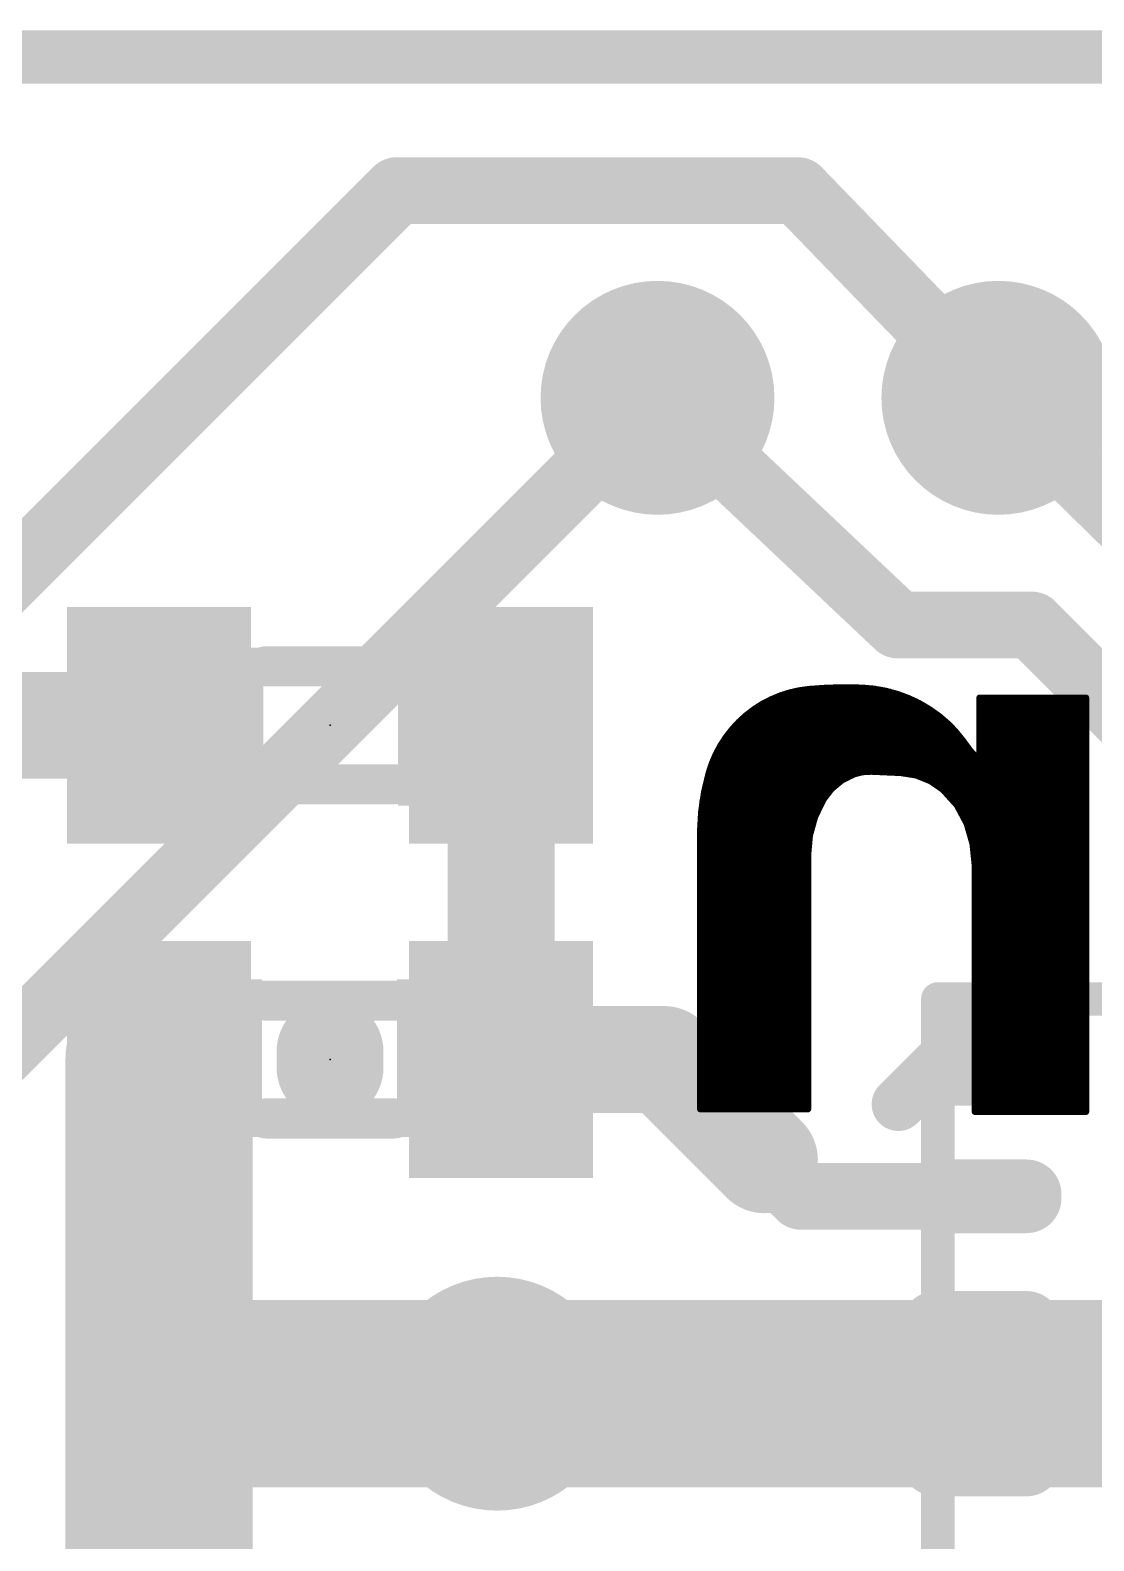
# Model space of a CAD drawing. Extents: x -0.1 to 25.5, y -0.1 to 14.1.
# Drawn here: x 3.94 to 7.98, y 8.33 to 14.07 of the extents above; entities that cross this region are included whole.
import ezdxf

# ---------------------------------------------------------------- set-up
doc = ezdxf.new("R2010")
doc.units = 0
for name, color, linetype in [('1', 12, 'CONTINUOUS'), ('16', 132, 'CONTINUOUS'), ('18', 110, 'CONTINUOUS'), ('20', 53, 'CONTINUOUS'), ('21', 41, 'CONTINUOUS'), ('22', 40, 'CONTINUOUS'), ('23', 53, 'CONTINUOUS'), ('51', 53, 'CONTINUOUS')]:
    doc.layers.add(name, color=color, linetype=linetype)

# ---------------------------------------------------------------- blocks, each defined once
blk = doc.blocks.new('RECT')
blk.add_solid([(-0.5, -0.5), (0.5, -0.5), (-0.5, 0.5), (0.5, 0.5)])
blk = doc.blocks.new('RECT44800X97600R95')
at = {"const_width": 0.133}
blk.add_lwpolyline([(0.0735, -0.172), (0.0735, 0.172, 0.4142), (0.007, 0.2385), (-0.007, 0.2385, 0.4142), (-0.0735, 0.172), (-0.0735, -0.172, 0.4142), (-0.007, -0.2385), (0.007, -0.2385, 0.4142)], format="xyb", close=True, dxfattribs=at)
blk.add_solid([(-0.0324, -0.1974), (0.0324, -0.1974), (-0.0324, 0.1974), (0.0324, 0.1974)])
blk = doc.blocks.new('ROUNDV')
at = {"const_width": 0.5}
blk.add_lwpolyline([(0, -0.25, 1), (0, 0.25, 1), (0, -0.25)], format="xyb", dxfattribs=at)

msp = doc.modelspace()

# ---------------------------------------------------------------- linework, layer by layer
at = {"layer": '1'}
for points, const_width in [([(7.239, 11.811), (6.3246, 12.6746)], 0.254), ([(9.14, 11.18), (7.62, 12.6746)], 0.254), ([(7.747, 11.811), (7.239, 11.811)], 0.254), ([(8.64, 10.918), (7.747, 11.811)], 0.254), ([(4.43, 11.43), (2.54, 11.43)], 0.4064), ([(5.73, 11.43), (5.73, 10.16)], 0.4064), ([(4.43, 10.16), (4.43, 8.89)], 0.7112), ([(6.35, 10.16), (5.73, 10.16)], 0.4064), ([(6.35, 10.16), (6.731, 9.779)], 0.4064), ([(6.87, 9.64), (6.731, 9.779)], 0.254), ([(7.555, 9.64), (6.87, 9.64)], 0.254), ([(4.43, 8.89), (4.43, 7.635)], 0.7112), ([(5.715, 8.89), (4.43, 8.89)], 0.7112), ([(5.715, 8.89), (7.305, 8.89)], 0.7112), ([(7.5692, 8.89), (8.89, 8.89)], 0.7112), ([(7.555, 9.14), (7.555, 8.64)], 0.254), ([(7.555, 8.8758), (7.5692, 8.89)], 0.2032), ([(7.555, 8.64), (7.555, 8.8758)], 0.2032)]:
    msp.add_lwpolyline(points, dxfattribs=dict(at, const_width=const_width))
for points, const_width in [([(6.3682, 12.7208, 1), (6.281, 12.6284)], 0.127), ([(7.6645, 12.7199, 1), (7.5755, 12.6293)], 0.127), ([(7.239, 11.8745, 1), (7.239, 11.7475)], 0.127), ([(7.1954, 11.7648, 1), (7.2826, 11.8572)], 0.127), ([(7.7919, 11.8559, 1), (7.7021, 11.7661)], 0.127), ([(7.747, 11.7475, 1), (7.747, 11.8745)], 0.127), ([(4.43, 11.3284, 1), (4.43, 11.5316)], 0.2032), ([(5.8316, 11.43, 1), (5.6284, 11.43)], 0.2032), ([(4.6078, 10.16, 1), (4.2522, 10.16)], 0.3556), ([(5.73, 10.2616, 1), (5.73, 10.0584)], 0.2032), ([(6.4218, 10.2318, 1), (6.2782, 10.0882)], 0.2032), ([(6.35, 10.0584, 1), (6.35, 10.2616)], 0.2032), ([(5.6284, 10.16, 1), (5.8316, 10.16)], 0.2032), ([(6.6592, 9.7072, 1), (6.8028, 9.8508)], 0.2032), ([(6.7759, 9.8239, 1), (6.6861, 9.7341)], 0.127), ([(6.87, 9.7035, 1), (6.87, 9.5765)], 0.127), ([(7.555, 9.5765, 1), (7.555, 9.7035)], 0.127), ([(6.8251, 9.5951, 1), (6.9149, 9.6849)], 0.127), ([(4.6078, 8.89, 1), (4.2522, 8.89)], 0.3556), ([(4.43, 9.0678, 1), (4.43, 8.7122)], 0.3556), ([(5.715, 9.0678, 1), (5.715, 8.7122)], 0.3556), ([(5.715, 8.7122, 1), (5.715, 9.0678)], 0.3556), ([(7.305, 8.7122, 1), (7.305, 9.0678)], 0.3556), ([(7.305, 8.89, 0.4142), (7.555, 9.14)], 0.254), ([(7.5692, 9.0678, 1), (7.5692, 8.7122)], 0.3556), ([(7.6185, 9.14, 1), (7.4915, 9.14)], 0.127), ([(7.6185, 9.14, 1), (7.4915, 9.14)], 0.127), ([(4.2522, 8.89, 1), (4.6078, 8.89)], 0.3556), ([(7.305, 8.9535, 1), (7.305, 8.8265)], 0.127), ([(7.6058, 8.8758, 1), (7.5042, 8.8758)], 0.1016), ([(7.5191, 8.9117, 1), (7.5909, 8.8399)], 0.1016), ([(7.6051, 8.8541, 1), (7.5333, 8.9259)], 0.1016), ([(7.4915, 8.64, 1), (7.6185, 8.64)], 0.127), ([(7.5042, 8.64, 1), (7.6058, 8.64)], 0.1016)]:
    msp.add_lwpolyline(points, format="xyb", dxfattribs=dict(at, const_width=const_width))
at = {"layer": '16'}
for points, const_width in [([(0, 13.97), (25.4, 13.97)], 0.2032), ([(1.27, 9.398), (5.334, 13.462)], 0.254), ([(5.334, 13.462), (5.3848, 13.462)], 0.254), ([(5.3848, 13.462), (6.8072, 13.462)], 0.254), ([(6.8072, 13.462), (6.858, 13.462)], 0.254), ([(6.858, 13.462), (7.62, 12.6746)], 0.254), ([(2.159, 8.509), (6.3246, 12.6746)], 0.254), ([(6.3246, 12.6746), (6.35, 12.7)], 0.254), ([(6.3246, 12.6746), (6.35, 12.7)], 0.254)]:
    msp.add_lwpolyline(points, dxfattribs=dict(at, const_width=const_width))
at = {"layer": '16', "const_width": 0.127}
for points in [[(5.334, 13.5255, 1), (5.334, 13.3985)], [(5.3789, 13.4171, 1), (5.2891, 13.5069)], [(5.3848, 13.5255, 1), (5.3848, 13.3985)], [(5.3848, 13.3985, 1), (5.3848, 13.5255)], [(6.8072, 13.5255, 1), (6.8072, 13.3985)], [(6.9036, 13.5062, 1), (6.8124, 13.4178)], [(6.8072, 13.3985, 1), (6.8072, 13.5255)], [(6.858, 13.3985, 1), (6.858, 13.5255)], [(6.3695, 12.6297, 1), (6.2797, 12.7195)], [(6.3949, 12.6551, 1), (6.3051, 12.7449)], [(6.3949, 12.6551, 1), (6.3051, 12.7449)], [(6.2797, 12.7195, 1), (6.3695, 12.6297)], [(6.2797, 12.7195, 1), (6.3695, 12.6297)], [(7.5744, 12.6304, 1), (7.6656, 12.7188)]]:
    msp.add_lwpolyline(points, format="xyb", dxfattribs=at)
at = {"layer": '20', "const_width": 0.2032}
msp.add_lwpolyline([(25.4, 13.97), (0, 13.97)], dxfattribs=at)
at = {"layer": '21'}
for points, const_width in [([(7.79, 10.54), (7.24, 9.99)], 0.2032), ([(5.08, 10.1295), (5.08, 10.1905)], 0.4064)]:
    msp.add_lwpolyline(points, dxfattribs=dict(at, const_width=const_width))
for points, const_width in [([(7.8259, 10.5041, 1), (7.7541, 10.5759)], 0.1016), ([(5.1816, 10.1905, 1), (4.9784, 10.1905)], 0.2032), ([(4.9784, 10.1295, 1), (5.1816, 10.1295)], 0.2032), ([(7.2041, 10.0259, 1), (7.2759, 9.9541)], 0.1016)]:
    msp.add_lwpolyline(points, format="xyb", dxfattribs=dict(at, const_width=const_width))
at = {"layer": '22'}
for points, const_width in [([(6.9012, 11.5672, 0.1741), (6.6345, 11.4427)], 0.0254), ([(6.7712, 11.538, 1), (6.7712, 11.5253)], 0.0127), ([(6.8022, 11.5529, 1), (6.8048, 11.5405)], 0.0127), ([(6.8062, 11.5409, 1), (6.8008, 11.5524)], 0.0127), ([(6.8526, 11.5633, 1), (6.8526, 11.5507)], 0.0127), ([(7.1018, 11.5722, 0.0335), (6.9012, 11.5672)], 0.0254), ([(6.901, 11.5735, 1), (6.9014, 11.5609)], 0.0127), ([(6.9006, 11.5735, 1), (6.9018, 11.5609)], 0.0127), ([(6.9025, 11.561, 1), (6.8999, 11.5734)], 0.0127), ([(6.9018, 11.5609, 1), (6.9006, 11.5735)], 0.0127), ([(7.1027, 11.5785, 1), (7.1009, 11.5659)], 0.0127), ([(7.3965, 11.463, 0.1577), (7.1018, 11.5722)], 0.0254), ([(7.1021, 11.5785, 1), (7.1015, 11.5659)], 0.0127), ([(7.1015, 11.5659, 1), (7.1021, 11.5785)], 0.0127), ([(7.102, 11.5659, 1), (7.1016, 11.5785)], 0.0127), ([(7.2092, 11.5627, 1), (7.2048, 11.5508)], 0.0127), ([(7.205, 11.5507, 1), (7.205, 11.5633)], 0.0127), ([(7.206, 11.5504, 1), (7.2079, 11.563)], 0.0127), ([(7.2747, 11.5253, 1), (7.2747, 11.538)], 0.0127), ([(7.5553, 11.5341, 1), (7.5426, 11.5341)], 0.0127), ([(7.5553, 11.5341, 1), (7.5426, 11.5341)], 0.0127), ([(7.5489, 11.5404, 1), (7.5489, 11.5278)], 0.0127), ([(7.5489, 11.5404, 1), (7.5489, 11.5278)], 0.0127), ([(7.5489, 11.538, 1), (7.5489, 11.5253)], 0.0127), ([(7.9591, 11.5341, 1), (7.9463, 11.5341)], 0.0127), ([(7.9591, 11.5341, 1), (7.9463, 11.5341)], 0.0127), ([(7.9527, 11.5278, 1), (7.9527, 11.5404)], 0.0127), ([(7.9527, 11.5278, 1), (7.9527, 11.5404)], 0.0127), ([(7.9527, 11.5253, 1), (7.9527, 11.538)], 0.0127), ([(6.6829, 11.4871, 1), (6.6829, 11.4745)], 0.0127), ([(6.7103, 11.5102, 1), (6.7157, 11.4987)], 0.0127), ([(6.7169, 11.4994, 1), (6.7091, 11.5094)], 0.0127), ([(6.7168, 11.5125, 1), (6.7168, 11.4999)], 0.0127), ([(7.31, 11.5251, 1), (7.3032, 11.5144)], 0.0127), ([(7.3044, 11.5138, 1), (7.3088, 11.5257)], 0.0127), ([(7.3281, 11.4999, 1), (7.3281, 11.5125)], 0.0127), ([(7.3683, 11.4745, 1), (7.3683, 11.4871)], 0.0127), ([(7.5489, 11.5125, 1), (7.5489, 11.4999)], 0.0127), ([(7.5489, 11.4871, 1), (7.5489, 11.4745)], 0.0127), ([(7.9527, 11.4999, 1), (7.9527, 11.5125)], 0.0127), ([(7.9527, 11.4745, 1), (7.9527, 11.4871)], 0.0127), ([(6.6345, 11.4427, 0.1281), (6.5202, 11.2497)], 0.0254), ([(6.6237, 11.4363, 1), (6.6237, 11.4237)], 0.0127), ([(6.6306, 11.4477, 1), (6.6384, 11.4377)], 0.0127), ([(6.63, 11.4472, 1), (6.639, 11.4382)], 0.0127), ([(6.6393, 11.4386, 1), (6.6297, 11.4468)], 0.0127), ([(6.639, 11.4382, 1), (6.63, 11.4472)], 0.0127), ([(6.6506, 11.4618, 1), (6.6506, 11.4491)], 0.0127), ([(7.4008, 11.4677, 1), (7.3922, 11.4583)], 0.0127), ([(7.4828, 11.3741, 0.0664), (7.3965, 11.463)], 0.0254), ([(7.4004, 11.468, 1), (7.3926, 11.458)], 0.0127), ([(7.3926, 11.458, 1), (7.4004, 11.468)], 0.0127), ([(7.3931, 11.4576, 1), (7.3999, 11.4684)], 0.0127), ([(7.4049, 11.4491, 1), (7.4049, 11.4618)], 0.0127), ([(7.4331, 11.4237, 1), (7.4331, 11.4363)], 0.0127), ([(7.4474, 11.4255, 1), (7.4378, 11.4173)], 0.0127), ([(7.4383, 11.4167, 1), (7.4469, 11.4261)], 0.0127), ([(7.5489, 11.4618, 1), (7.5489, 11.4491)], 0.0127), ([(7.5489, 11.4363, 1), (7.5489, 11.4237)], 0.0127), ([(7.9527, 11.4491, 1), (7.9527, 11.4618)], 0.0127), ([(7.9527, 11.4237, 1), (7.9527, 11.4363)], 0.0127), ([(6.567, 11.3601, 1), (6.567, 11.3475)], 0.0127), ([(6.5821, 11.3856, 1), (6.5821, 11.3729)], 0.0127), ([(6.5808, 11.3893, 1), (6.5904, 11.3811)], 0.0127), ([(6.5911, 11.3819, 1), (6.5801, 11.3884)], 0.0127), ([(6.6021, 11.4109, 1), (6.6021, 11.3983)], 0.0127), ([(7.4569, 11.3983, 1), (7.4569, 11.4109)], 0.0127), ([(7.4879, 11.3779, 1), (7.4777, 11.3703)], 0.0127), ([(7.5108, 11.336, 0.0022), (7.4828, 11.3741)], 0.0254), ([(7.4879, 11.3779, 1), (7.4777, 11.3703)], 0.0127), ([(7.4777, 11.3703, 1), (7.4879, 11.3779)], 0.0127), ([(7.478, 11.37, 1), (7.4876, 11.3782)], 0.0127), ([(7.4785, 11.3729, 1), (7.4785, 11.3856)], 0.0127), ([(7.4977, 11.3475, 1), (7.4977, 11.3601)], 0.0127), ([(7.5489, 11.4109, 1), (7.5489, 11.3983)], 0.0127), ([(7.5489, 11.3856, 1), (7.5489, 11.3729)], 0.0127), ([(7.5489, 11.3601, 1), (7.5489, 11.3475)], 0.0127), ([(7.9527, 11.3983, 1), (7.9527, 11.4109)], 0.0127), ([(7.9527, 11.3729, 1), (7.9527, 11.3856)], 0.0127), ([(7.9527, 11.3475, 1), (7.9527, 11.3601)], 0.0127), ([(6.5406, 11.3094, 1), (6.5406, 11.2967)], 0.0127), ([(6.5417, 11.3235, 1), (6.5526, 11.317)], 0.0127), ([(6.5531, 11.318, 1), (6.5412, 11.3225)], 0.0127), ([(6.552, 11.3347, 1), (6.552, 11.3221)], 0.0127), ([(7.5157, 11.3401, 1), (7.5059, 11.3319)], 0.0127), ([(7.5108, 11.336, 0.0333), (7.5235, 11.3208)], 0.0254), ([(7.5159, 11.3397, 1), (7.5057, 11.3323)], 0.0127), ([(7.5057, 11.3322, 1), (7.5159, 11.3398)], 0.0127), ([(7.5057, 11.3323, 1), (7.5159, 11.3397)], 0.0127), ([(7.5171, 11.3221, 1), (7.5171, 11.3347)], 0.0127), ([(7.5271, 11.326, 1), (7.5199, 11.3156)], 0.0127), ([(7.5235, 11.3208, 0.205), (7.5413, 11.3132)], 0.0254), ([(7.5281, 11.3252, 1), (7.5189, 11.3164)], 0.0127), ([(7.5186, 11.3167, 1), (7.5284, 11.3249)], 0.0127), ([(7.5189, 11.3164, 1), (7.5281, 11.3252)], 0.0127), ([(7.5329, 11.3214, 1), (7.5304, 11.309)], 0.0127), ([(7.528, 11.31, 1), (7.5352, 11.3204)], 0.0127), ([(7.5413, 11.3195, 1), (7.5413, 11.3069)], 0.0127), ([(7.5413, 11.3195, 1), (7.5413, 11.3069)], 0.0127), ([(7.54, 11.307, 1), (7.5426, 11.3194)], 0.0127), ([(7.5413, 11.3069, 1), (7.5413, 11.3195)], 0.0127), ([(7.5489, 11.3347, 1), (7.5489, 11.3221)], 0.0127), ([(7.5426, 11.3132, 1), (7.5553, 11.3132)], 0.0127), ([(7.5426, 11.3132, 1), (7.5553, 11.3132)], 0.0127), ([(7.5489, 11.3069, 1), (7.5489, 11.3195)], 0.0127), ([(7.5489, 11.3069, 1), (7.5489, 11.3195)], 0.0127), ([(7.9527, 11.3221, 1), (7.9527, 11.3347)], 0.0127), ([(7.9527, 11.2967, 1), (7.9527, 11.3094)], 0.0127), ([(6.5202, 11.2497, 0.0668), (6.4872, 11.0261)], 0.0254), ([(6.5143, 11.252, 1), (6.5261, 11.2474)], 0.0127), ([(6.5141, 11.2515, 1), (6.5263, 11.2479)], 0.0127), ([(6.5264, 11.2484, 1), (6.514, 11.251)], 0.0127), ([(6.5263, 11.2479, 1), (6.5141, 11.2515)], 0.0127), ([(6.5212, 11.2585, 1), (6.5212, 11.2459)], 0.0127), ([(6.5309, 11.284, 1), (6.5309, 11.2713)], 0.0127), ([(7.0714, 11.2446, 0.1719), (6.9545, 11.1481)], 0.0254), ([(7.0698, 11.2508, 1), (7.073, 11.2384)], 0.0127), ([(7.1374, 11.2547, 0.0992), (7.0714, 11.2446)], 0.0254), ([(7.0692, 11.2506, 1), (7.0736, 11.2386)], 0.0127), ([(7.0742, 11.2389, 1), (7.0686, 11.2503)], 0.0127), ([(7.0736, 11.2386, 1), (7.0692, 11.2506)], 0.0127), ([(7.1036, 11.2593, 1), (7.1042, 11.2466)], 0.0127), ([(7.1011, 11.2459, 1), (7.1011, 11.2585)], 0.0127), ([(7.1055, 11.2468, 1), (7.1023, 11.2591)], 0.0127), ([(7.1377, 11.261, 1), (7.1371, 11.2484)], 0.0127), ([(7.1374, 11.2547, 0.0006), (7.2492, 11.2497)], 0.0254), ([(7.1377, 11.261, 1), (7.1371, 11.2484)], 0.0127), ([(7.1377, 11.2484, 1), (7.1371, 11.261)], 0.0127), ([(7.1371, 11.2484, 1), (7.1377, 11.261)], 0.0127), ([(7.1933, 11.2585, 1), (7.1933, 11.2459)], 0.0127), ([(7.2502, 11.256, 1), (7.2482, 11.2434)], 0.0127), ([(7.4092, 11.1862, 0.1688), (7.2492, 11.2497)], 0.0254), ([(7.2495, 11.256, 1), (7.2489, 11.2434)], 0.0127), ([(7.2489, 11.2434, 1), (7.2495, 11.256)], 0.0127), ([(7.2489, 11.2434, 1), (7.2495, 11.256)], 0.0127), ([(7.3092, 11.2466, 1), (7.3045, 11.2348)], 0.0127), ([(7.3059, 11.2344, 1), (7.3078, 11.247)], 0.0127), ([(7.9527, 11.2713, 1), (7.9527, 11.284)], 0.0127), ([(7.9527, 11.2459, 1), (7.9527, 11.2585)], 0.0127), ([(6.5097, 11.2078, 1), (6.5097, 11.1951)], 0.0127), ([(6.5152, 11.2332, 1), (6.5152, 11.2205)], 0.0127), ([(6.9817, 11.1938, 1), (6.9898, 11.184)], 0.0127), ([(6.9908, 11.185, 1), (6.9807, 11.1928)], 0.0127), ([(7.0009, 11.1951, 1), (7.0009, 11.2078)], 0.0127), ([(7.0226, 11.2273, 1), (7.0282, 11.216)], 0.0127), ([(7.0294, 11.2167, 1), (7.0214, 11.2265)], 0.0127), ([(7.0357, 11.2205, 1), (7.0357, 11.2332)], 0.0127), ([(7.3419, 11.2332, 1), (7.3419, 11.2205)], 0.0127), ([(7.3647, 11.2244, 1), (7.3575, 11.2139)], 0.0127), ([(7.3587, 11.2133, 1), (7.3634, 11.2251)], 0.0127), ([(7.387, 11.2078, 1), (7.387, 11.1951)], 0.0127), ([(7.4139, 11.1905, 1), (7.4045, 11.1819)], 0.0127), ([(7.5006, 11.0566, 0.1229), (7.4092, 11.1862)], 0.0254), ([(7.4133, 11.191, 1), (7.4051, 11.1814)], 0.0127), ([(7.4051, 11.1814, 1), (7.4133, 11.191)], 0.0127), ([(7.4056, 11.181, 1), (7.4128, 11.1914)], 0.0127), ([(7.9527, 11.2205, 1), (7.9527, 11.2332)], 0.0127), ([(7.9527, 11.1951, 1), (7.9527, 11.2078)], 0.0127), ([(6.4951, 11.1316, 1), (6.4951, 11.1189)], 0.0127), ([(6.5026, 11.1385, 1), (6.4899, 11.1395)], 0.0127), ([(6.49, 11.1403, 1), (6.5024, 11.1377)], 0.0127), ([(6.4987, 11.157, 1), (6.4987, 11.1443)], 0.0127), ([(6.5042, 11.1823, 1), (6.5042, 11.1697)], 0.0127), ([(6.9545, 11.1481, 0.136), (6.8961, 10.9372)], 0.0254), ([(6.9434, 11.1189, 1), (6.9434, 11.1316)], 0.0127), ([(6.9495, 11.152, 1), (6.9595, 11.1442)], 0.0127), ([(6.9491, 11.1514, 1), (6.9599, 11.1448)], 0.0127), ([(6.9602, 11.1453, 1), (6.9488, 11.1509)], 0.0127), ([(6.9599, 11.1448, 1), (6.9491, 11.1514)], 0.0127), ([(6.9564, 11.1443, 1), (6.9564, 11.157)], 0.0127), ([(6.9759, 11.1697, 1), (6.9759, 11.1823)], 0.0127), ([(7.4184, 11.1823, 1), (7.4184, 11.1697)], 0.0127), ([(7.4415, 11.157, 1), (7.4415, 11.1443)], 0.0127), ([(7.4685, 11.13, 1), (7.4573, 11.124)], 0.0127), ([(7.4638, 11.1316, 1), (7.4638, 11.1189)], 0.0127), ([(7.4582, 11.1228, 1), (7.4676, 11.1313)], 0.0127), ([(7.9527, 11.1697, 1), (7.9527, 11.1823)], 0.0127), ([(7.9527, 11.1443, 1), (7.9527, 11.157)], 0.0127), ([(7.9527, 11.1189, 1), (7.9527, 11.1316)], 0.0127), ([(6.4911, 11.0808, 1), (6.4911, 11.0681)], 0.0127), ([(6.4931, 11.1061, 1), (6.4931, 11.0935)], 0.0127), ([(6.9167, 11.0845, 1), (6.9281, 11.0789)], 0.0127), ([(6.9285, 11.08, 1), (6.9163, 11.0834)], 0.0127), ([(6.9204, 11.0681, 1), (6.9204, 11.0808)], 0.0127), ([(6.9311, 11.0935, 1), (6.9311, 11.1061)], 0.0127), ([(7.4774, 11.1061, 1), (7.4774, 11.0935)], 0.0127), ([(7.4911, 11.0808, 1), (7.4911, 11.0681)], 0.0127), ([(7.9527, 11.0935, 1), (7.9527, 11.1061)], 0.0127), ([(7.9527, 11.0681, 1), (7.9527, 11.0808)], 0.0127), ([(6.4936, 11.0261, 1), (6.4809, 11.0261)], 0.0127), ([(6.4936, 11.0261, 1), (6.4809, 11.0261)], 0.0127), ([(6.4872, 11.0299, 1), (6.4872, 11.0173)], 0.0127), ([(6.4809, 11.0266, 1), (6.4935, 11.0256)], 0.0127), ([(6.4809, 11.0262, 1), (6.4935, 11.026)], 0.0127), ([(6.489, 11.0554, 1), (6.489, 11.0427)], 0.0127), ([(6.909, 11.0101, 1), (6.8964, 11.0112)], 0.0127), ([(6.9063, 11.0173, 1), (6.9063, 11.0299)], 0.0127), ([(6.9133, 11.0427, 1), (6.9133, 11.0554)], 0.0127), ([(7.5067, 11.0584, 1), (7.4945, 11.0548)], 0.0127), ([(7.5311, 10.8991, 0.0895), (7.5006, 11.0566)], 0.0254), ([(7.5065, 11.0589, 1), (7.4947, 11.0543)], 0.0127), ([(7.4947, 11.0543, 1), (7.5065, 11.0589)], 0.0127), ([(7.495, 11.0536, 1), (7.5062, 11.0596)], 0.0127), ([(7.5028, 11.0554, 1), (7.5028, 11.0427)], 0.0127), ([(7.5101, 11.0299, 1), (7.5101, 11.0173)], 0.0127), ([(7.9527, 11.0427, 1), (7.9527, 11.0554)], 0.0127), ([(7.9527, 11.0173, 1), (7.9527, 11.0299)], 0.0127), ([(6.4872, 11.0046, 1), (6.4872, 10.9919)], 0.0127), ([(6.4872, 10.9792, 1), (6.4872, 10.9665)], 0.0127), ([(6.8966, 11.0123, 1), (6.9088, 11.0089)], 0.0127), ([(6.8993, 10.9665, 1), (6.8993, 10.9792)], 0.0127), ([(6.9016, 10.9919, 1), (6.9016, 11.0046)], 0.0127), ([(7.5174, 11.0046, 1), (7.5174, 10.9919)], 0.0127), ([(7.5292, 10.9799, 1), (7.5166, 10.9786)], 0.0127), ([(7.5168, 10.9775, 1), (7.529, 10.981)], 0.0127), ([(7.5236, 10.9792, 1), (7.5236, 10.9665)], 0.0127), ([(7.9527, 10.9919, 1), (7.9527, 11.0046)], 0.0127), ([(7.9527, 10.9665, 1), (7.9527, 10.9792)], 0.0127), ([(6.4872, 10.9537, 1), (6.4872, 10.9411)], 0.0127), ([(6.4872, 10.9284, 1), (6.4872, 10.9157)], 0.0127), ([(6.4872, 10.903, 1), (6.4872, 10.8903)], 0.0127), ([(6.8898, 10.9378, 1), (6.9024, 10.9366)], 0.0127), ([(6.9025, 10.9372, 1), (6.8898, 10.9372)], 0.0127), ([(6.9025, 10.9372, 1), (6.8898, 10.9372)], 0.0127), ([(6.8898, 10.9372, 1), (6.9024, 10.9372)], 0.0127), ([(6.8961, 10.9157, 1), (6.8961, 10.9284)], 0.0127), ([(6.8961, 10.8903, 1), (6.8961, 10.903)], 0.0127), ([(6.897, 10.9411, 1), (6.897, 10.9537)], 0.0127), ([(7.5262, 10.9537, 1), (7.5262, 10.9411)], 0.0127), ([(7.5288, 10.9284, 1), (7.5288, 10.9157)], 0.0127), ([(7.5311, 10.8306, 0.0064), (7.5311, 10.8991)], 0.0254), ([(7.5374, 10.8992, 1), (7.5248, 10.899)], 0.0127), ([(7.5311, 10.903, 1), (7.5311, 10.8903)], 0.0127), ([(7.5375, 10.8991, 1), (7.5248, 10.8991)], 0.0127), ([(7.9527, 10.9411, 1), (7.9527, 10.9537)], 0.0127), ([(7.9527, 10.9157, 1), (7.9527, 10.9284)], 0.0127), ([(7.9527, 10.8903, 1), (7.9527, 10.903)], 0.0127), ([(6.4872, 10.8775, 1), (6.4872, 10.8649)], 0.0127), ([(6.4872, 10.8521, 1), (6.4872, 10.8395)], 0.0127), ([(6.8961, 10.8649, 1), (6.8961, 10.8775)], 0.0127), ([(6.8961, 10.8395, 1), (6.8961, 10.8521)], 0.0127), ([(7.5311, 10.8521, 1), (7.5311, 10.8395)], 0.0127), ([(7.5248, 10.8985, 1), (7.5374, 10.8997)], 0.0127), ([(7.5248, 10.899, 1), (7.5374, 10.8992)], 0.0127), ([(7.5311, 10.8775, 1), (7.5311, 10.8649)], 0.0127), ([(7.9527, 10.8649, 1), (7.9527, 10.8775)], 0.0127), ([(7.9527, 10.8395, 1), (7.9527, 10.8521)], 0.0127), ([(6.4872, 10.8268, 1), (6.4872, 10.8141)], 0.0127), ([(6.4872, 10.8013, 1), (6.4872, 10.7887)], 0.0127), ([(6.8961, 10.8141, 1), (6.8961, 10.8268)], 0.0127), ([(6.8961, 10.7887, 1), (6.8961, 10.8013)], 0.0127), ([(7.5248, 10.8307, 1), (7.5374, 10.8305)], 0.0127), ([(7.5311, 10.8268, 1), (7.5311, 10.8141)], 0.0127), ([(7.5375, 10.8306, 1), (7.5248, 10.8306)], 0.0127), ([(7.5311, 10.8013, 1), (7.5311, 10.7887)], 0.0127), ([(7.9527, 10.8141, 1), (7.9527, 10.8268)], 0.0127), ([(7.9527, 10.7887, 1), (7.9527, 10.8013)], 0.0127), ([(6.4872, 10.7759, 1), (6.4872, 10.7633)], 0.0127), ([(6.4872, 10.7506, 1), (6.4872, 10.7379)], 0.0127), ([(6.8961, 10.7633, 1), (6.8961, 10.7759)], 0.0127), ([(6.8961, 10.7379, 1), (6.8961, 10.7506)], 0.0127), ([(7.5311, 10.7759, 1), (7.5311, 10.7633)], 0.0127), ([(7.5311, 10.7506, 1), (7.5311, 10.7379)], 0.0127), ([(7.9527, 10.7633, 1), (7.9527, 10.7759)], 0.0127), ([(7.9527, 10.7379, 1), (7.9527, 10.7506)], 0.0127), ([(6.4872, 10.7251, 1), (6.4872, 10.7125)], 0.0127), ([(6.4872, 10.6997, 1), (6.4872, 10.6871)], 0.0127), ([(6.4872, 10.6744, 1), (6.4872, 10.6617)], 0.0127), ([(6.8961, 10.7125, 1), (6.8961, 10.7251)], 0.0127), ([(6.8961, 10.6871, 1), (6.8961, 10.6997)], 0.0127), ([(6.8961, 10.6617, 1), (6.8961, 10.6744)], 0.0127), ([(7.5311, 10.6997, 1), (7.5311, 10.6871)], 0.0127), ([(7.5311, 10.6744, 1), (7.5311, 10.6617)], 0.0127), ([(7.5311, 10.7251, 1), (7.5311, 10.7125)], 0.0127), ([(7.9527, 10.7125, 1), (7.9527, 10.7251)], 0.0127), ([(7.9527, 10.6871, 1), (7.9527, 10.6997)], 0.0127), ([(7.9527, 10.6617, 1), (7.9527, 10.6744)], 0.0127), ([(6.4872, 10.6489, 1), (6.4872, 10.6363)], 0.0127), ([(6.4872, 10.6235, 1), (6.4872, 10.6109)], 0.0127), ([(6.8961, 10.6363, 1), (6.8961, 10.6489)], 0.0127), ([(6.8961, 10.6109, 1), (6.8961, 10.6235)], 0.0127), ([(7.5311, 10.6489, 1), (7.5311, 10.6363)], 0.0127), ([(7.5311, 10.6235, 1), (7.5311, 10.6109)], 0.0127), ([(7.9527, 10.6363, 1), (7.9527, 10.6489)], 0.0127), ([(7.9527, 10.6109, 1), (7.9527, 10.6235)], 0.0127), ([(6.4872, 10.5982, 1), (6.4872, 10.5855)], 0.0127), ([(6.4872, 10.5727, 1), (6.4872, 10.5601)], 0.0127), ([(6.8961, 10.5855, 1), (6.8961, 10.5982)], 0.0127), ([(6.8961, 10.5601, 1), (6.8961, 10.5727)], 0.0127), ([(7.5311, 10.5982, 1), (7.5311, 10.5855)], 0.0127), ([(7.5311, 10.5727, 1), (7.5311, 10.5601)], 0.0127), ([(7.9527, 10.5855, 1), (7.9527, 10.5982)], 0.0127), ([(7.9527, 10.5601, 1), (7.9527, 10.5727)], 0.0127), ([(6.4872, 10.5473, 1), (6.4872, 10.5347)], 0.0127), ([(6.4872, 10.522, 1), (6.4872, 10.5093)], 0.0127), ([(6.8961, 10.5347, 1), (6.8961, 10.5473)], 0.0127), ([(6.8961, 10.5093, 1), (6.8961, 10.522)], 0.0127), ([(7.5311, 10.522, 1), (7.5311, 10.5093)], 0.0127), ([(7.5311, 10.5473, 1), (7.5311, 10.5347)], 0.0127), ([(7.9527, 10.5347, 1), (7.9527, 10.5473)], 0.0127), ([(7.9527, 10.5093, 1), (7.9527, 10.522)], 0.0127), ([(6.4872, 10.4965, 1), (6.4872, 10.4839)], 0.0127), ([(6.4872, 10.4711, 1), (6.4872, 10.4585)], 0.0127), ([(6.4872, 10.4458, 1), (6.4872, 10.4331)], 0.0127), ([(6.8961, 10.4839, 1), (6.8961, 10.4965)], 0.0127), ([(6.8961, 10.4585, 1), (6.8961, 10.4711)], 0.0127), ([(6.8961, 10.4331, 1), (6.8961, 10.4458)], 0.0127), ([(7.5311, 10.4458, 1), (7.5311, 10.4331)], 0.0127), ([(7.5311, 10.4965, 1), (7.5311, 10.4839)], 0.0127), ([(7.5311, 10.4711, 1), (7.5311, 10.4585)], 0.0127), ([(7.9527, 10.4839, 1), (7.9527, 10.4965)], 0.0127), ([(7.9527, 10.4585, 1), (7.9527, 10.4711)], 0.0127), ([(7.9527, 10.4331, 1), (7.9527, 10.4458)], 0.0127), ([(6.4872, 10.4203, 1), (6.4872, 10.4077)], 0.0127), ([(6.4872, 10.3949, 1), (6.4872, 10.3823)], 0.0127), ([(6.8961, 10.4077, 1), (6.8961, 10.4203)], 0.0127), ([(6.8961, 10.3823, 1), (6.8961, 10.3949)], 0.0127), ([(7.5311, 10.4203, 1), (7.5311, 10.4077)], 0.0127), ([(7.5311, 10.3949, 1), (7.5311, 10.3823)], 0.0127), ([(7.9527, 10.4077, 1), (7.9527, 10.4203)], 0.0127), ([(7.9527, 10.3823, 1), (7.9527, 10.3949)], 0.0127), ([(6.4872, 10.3696, 1), (6.4872, 10.3569)], 0.0127), ([(6.4872, 10.3441, 1), (6.4872, 10.3315)], 0.0127), ([(6.8961, 10.3569, 1), (6.8961, 10.3696)], 0.0127), ([(6.8961, 10.3315, 1), (6.8961, 10.3441)], 0.0127), ([(7.5311, 10.3696, 1), (7.5311, 10.3569)], 0.0127), ([(7.5311, 10.3441, 1), (7.5311, 10.3315)], 0.0127), ([(7.9527, 10.3569, 1), (7.9527, 10.3696)], 0.0127), ([(7.9527, 10.3315, 1), (7.9527, 10.3441)], 0.0127), ([(6.4872, 10.3187, 1), (6.4872, 10.3061)], 0.0127), ([(6.4872, 10.2934, 1), (6.4872, 10.2807)], 0.0127), ([(6.8961, 10.3061, 1), (6.8961, 10.3187)], 0.0127), ([(6.8961, 10.2807, 1), (6.8961, 10.2934)], 0.0127), ([(7.5311, 10.2934, 1), (7.5311, 10.2807)], 0.0127), ([(7.5311, 10.3187, 1), (7.5311, 10.3061)], 0.0127), ([(7.9527, 10.3061, 1), (7.9527, 10.3187)], 0.0127), ([(7.9527, 10.2807, 1), (7.9527, 10.2934)], 0.0127), ([(6.4872, 10.2679, 1), (6.4872, 10.2553)], 0.0127), ([(6.4872, 10.2425, 1), (6.4872, 10.2299)], 0.0127), ([(6.4872, 10.2172, 1), (6.4872, 10.2045)], 0.0127), ([(6.8961, 10.2553, 1), (6.8961, 10.2679)], 0.0127), ([(6.8961, 10.2299, 1), (6.8961, 10.2425)], 0.0127), ([(6.8961, 10.2045, 1), (6.8961, 10.2172)], 0.0127), ([(7.5311, 10.2172, 1), (7.5311, 10.2045)], 0.0127), ([(7.5311, 10.2679, 1), (7.5311, 10.2553)], 0.0127), ([(7.5311, 10.2425, 1), (7.5311, 10.2299)], 0.0127), ([(7.9527, 10.2553, 1), (7.9527, 10.2679)], 0.0127), ([(7.9527, 10.2299, 1), (7.9527, 10.2425)], 0.0127), ([(7.9527, 10.2045, 1), (7.9527, 10.2172)], 0.0127), ([(6.4872, 10.1918, 1), (6.4872, 10.1791)], 0.0127), ([(6.4872, 10.1663, 1), (6.4872, 10.1537)], 0.0127), ([(6.8961, 10.1791, 1), (6.8961, 10.1918)], 0.0127), ([(6.8961, 10.1537, 1), (6.8961, 10.1663)], 0.0127), ([(7.5311, 10.1918, 1), (7.5311, 10.1791)], 0.0127), ([(7.5311, 10.1663, 1), (7.5311, 10.1537)], 0.0127), ([(7.9527, 10.1791, 1), (7.9527, 10.1918)], 0.0127), ([(7.9527, 10.1537, 1), (7.9527, 10.1663)], 0.0127), ([(6.4872, 10.141, 1), (6.4872, 10.1283)], 0.0127), ([(6.4872, 10.1156, 1), (6.4872, 10.1029)], 0.0127), ([(6.8961, 10.1283, 1), (6.8961, 10.141)], 0.0127), ([(6.8961, 10.1029, 1), (6.8961, 10.1156)], 0.0127), ([(7.5311, 10.141, 1), (7.5311, 10.1283)], 0.0127), ([(7.5311, 10.1156, 1), (7.5311, 10.1029)], 0.0127), ([(7.9527, 10.1283, 1), (7.9527, 10.141)], 0.0127), ([(7.9527, 10.1029, 1), (7.9527, 10.1156)], 0.0127), ([(6.4872, 10.0901, 1), (6.4872, 10.0775)], 0.0127), ([(6.4872, 10.0648, 1), (6.4872, 10.0521)], 0.0127), ([(6.8961, 10.0775, 1), (6.8961, 10.0901)], 0.0127), ([(6.8961, 10.0521, 1), (6.8961, 10.0648)], 0.0127), ([(7.5311, 10.0648, 1), (7.5311, 10.0521)], 0.0127), ([(7.5311, 10.0901, 1), (7.5311, 10.0775)], 0.0127), ([(7.9527, 10.0775, 1), (7.9527, 10.0901)], 0.0127), ([(7.9527, 10.0521, 1), (7.9527, 10.0648)], 0.0127), ([(6.4872, 10.0394, 1), (6.4872, 10.0267)], 0.0127), ([(6.4872, 10.0139, 1), (6.4872, 10.0013)], 0.0127), ([(6.4872, 9.9886, 1), (6.4872, 9.9759)], 0.0127), ([(6.8961, 10.0267, 1), (6.8961, 10.0394)], 0.0127), ([(6.8961, 10.0013, 1), (6.8961, 10.0139)], 0.0127), ([(6.8961, 9.9759, 1), (6.8961, 9.9886)], 0.0127), ([(7.5311, 10.0394, 1), (7.5311, 10.0267)], 0.0127), ([(7.5311, 9.9886, 1), (7.5311, 9.9759)], 0.0127), ([(7.5311, 10.0139, 1), (7.5311, 10.0013)], 0.0127), ([(7.9527, 10.0267, 1), (7.9527, 10.0394)], 0.0127), ([(7.9527, 10.0013, 1), (7.9527, 10.0139)], 0.0127), ([(7.9527, 9.9759, 1), (7.9527, 9.9886)], 0.0127), ([(6.4872, 9.9784, 1), (6.4872, 9.9657)], 0.0127), ([(6.4872, 9.9784, 1), (6.4872, 9.9657)], 0.0127), ([(6.4809, 9.972, 1), (6.4936, 9.972)], 0.0127), ([(6.4809, 9.972, 1), (6.4936, 9.972)], 0.0127), ([(6.8898, 9.972, 1), (6.9025, 9.972)], 0.0127), ([(6.8898, 9.972, 1), (6.9025, 9.972)], 0.0127), ([(6.8961, 9.9657, 1), (6.8961, 9.9784)], 0.0127), ([(6.8961, 9.9657, 1), (6.8961, 9.9784)], 0.0127), ([(7.5311, 9.9682, 1), (7.5311, 9.9556)], 0.0127), ([(7.5311, 9.9682, 1), (7.5311, 9.9556)], 0.0127), ([(7.5248, 9.9619, 1), (7.5375, 9.9619)], 0.0127), ([(7.5248, 9.9619, 1), (7.5375, 9.9619)], 0.0127), ([(7.9463, 9.9619, 1), (7.9591, 9.9619)], 0.0127), ([(7.9463, 9.9619, 1), (7.9591, 9.9619)], 0.0127), ([(7.9527, 9.9556, 1), (7.9527, 9.9682)], 0.0127), ([(7.9527, 9.9556, 1), (7.9527, 9.9682)], 0.0127)]:
    msp.add_lwpolyline(points, format="xyb", dxfattribs=dict(at, const_width=const_width))
at = {"layer": '22', "const_width": 0.0254}
for points in [[(6.8035, 11.5467), (6.713, 11.5044)], [(6.7712, 11.5316), (7.2747, 11.5316)], [(6.9012, 11.5672), (6.8035, 11.5467)], [(6.8526, 11.557), (7.205, 11.557)], [(7.1018, 11.5722), (6.9012, 11.5672)], [(7.207, 11.5567), (7.1018, 11.5722)], [(7.3066, 11.5198), (7.207, 11.5567)], [(7.9527, 11.5341), (7.5489, 11.5341)], [(7.5489, 11.5341), (7.5489, 11.3132)], [(7.9527, 11.5341), (7.5489, 11.5341)], [(7.5489, 11.5341), (7.5489, 11.3132)], [(7.5489, 11.5316), (7.9527, 11.5316)], [(7.9527, 9.9619), (7.9527, 11.5341)], [(7.9527, 9.9619), (7.9527, 11.5341)], [(6.713, 11.5044), (6.6345, 11.4427)], [(6.6829, 11.4808), (7.3683, 11.4808)], [(6.7168, 11.5062), (7.3281, 11.5062)], [(7.3965, 11.463), (7.3066, 11.5198)], [(7.5489, 11.5062), (7.9527, 11.5062)], [(7.5489, 11.4808), (7.9527, 11.4808)], [(6.6345, 11.4427), (6.5856, 11.3852)], [(6.6237, 11.43), (7.4331, 11.43)], [(6.6506, 11.4554), (7.4049, 11.4554)], [(7.4426, 11.4214), (7.3965, 11.463)], [(7.4828, 11.3741), (7.4426, 11.4214)], [(7.5489, 11.4554), (7.9527, 11.4554)], [(7.5489, 11.43), (7.9527, 11.43)], [(6.5856, 11.3852), (6.5471, 11.3202)], [(6.567, 11.3538), (7.4977, 11.3538)], [(6.5821, 11.3792), (7.4785, 11.3792)], [(6.6021, 11.4046), (7.4569, 11.4046)], [(7.5108, 11.336), (7.4828, 11.3741)], [(7.5489, 11.4046), (7.9527, 11.4046)], [(7.5489, 11.3792), (7.9527, 11.3792)], [(7.5489, 11.3538), (7.9527, 11.3538)], [(6.5471, 11.3202), (6.5202, 11.2497)], [(6.5406, 11.303), (7.9527, 11.303)], [(6.552, 11.3284), (7.5171, 11.3284)], [(7.5235, 11.3208), (7.5108, 11.336)], [(7.5316, 11.3152), (7.5235, 11.3208)], [(7.5413, 11.3132), (7.5316, 11.3152)], [(7.5489, 11.3132), (7.5413, 11.3132)], [(7.5489, 11.3132), (7.5413, 11.3132)], [(7.5489, 11.3284), (7.9527, 11.3284)], [(6.5202, 11.2497), (6.4962, 11.139)], [(6.5212, 11.2522), (7.1011, 11.2522)], [(6.5309, 11.2776), (7.9527, 11.2776)], [(7.0254, 11.2216), (7.0714, 11.2446)], [(7.0714, 11.2446), (7.1039, 11.2529)], [(7.1039, 11.2529), (7.1374, 11.2547)], [(7.1374, 11.2547), (7.2492, 11.2497)], [(7.1933, 11.2522), (7.9527, 11.2522)], [(7.2492, 11.2497), (7.3068, 11.2407)], [(7.3068, 11.2407), (7.3611, 11.2192)], [(6.5097, 11.2014), (7.0009, 11.2014)], [(6.5152, 11.2268), (7.0357, 11.2268)], [(6.9545, 11.1481), (6.9858, 11.1889)], [(6.9858, 11.1889), (7.0254, 11.2216)], [(7.3419, 11.2268), (7.9527, 11.2268)], [(7.3611, 11.2192), (7.4092, 11.1862)], [(7.387, 11.2014), (7.9527, 11.2014)], [(7.4092, 11.1862), (7.4629, 11.127)], [(6.4962, 11.139), (6.4872, 11.0261)], [(6.4951, 11.1252), (6.9434, 11.1252)], [(6.4987, 11.1506), (6.9564, 11.1506)], [(6.5042, 11.176), (6.9759, 11.176)], [(6.9224, 11.0817), (6.9545, 11.1481)], [(7.4184, 11.176), (7.9527, 11.176)], [(7.4415, 11.1506), (7.9527, 11.1506)], [(7.4629, 11.127), (7.5006, 11.0566)], [(7.4638, 11.1252), (7.9527, 11.1252)], [(6.4911, 11.0744), (6.9204, 11.0744)], [(6.4931, 11.0998), (6.9311, 11.0998)], [(6.9027, 11.0106), (6.9224, 11.0817)], [(7.4774, 11.0998), (7.9527, 11.0998)], [(7.4911, 11.0744), (7.9527, 11.0744)], [(6.4872, 11.0261), (6.4872, 9.972)], [(6.4872, 11.0261), (6.4872, 9.972)], [(6.4872, 11.0236), (6.9063, 11.0236)], [(6.489, 11.049), (6.9133, 11.049)], [(6.8961, 10.9372), (6.9027, 11.0106)], [(7.5006, 11.0566), (7.5229, 10.9792)], [(7.5028, 11.049), (7.9527, 11.049)], [(7.5101, 11.0236), (7.9527, 11.0236)], [(6.4872, 10.9982), (6.9016, 10.9982)], [(6.4872, 10.9728), (6.8993, 10.9728)], [(7.5174, 10.9982), (7.9527, 10.9982)], [(7.5229, 10.9792), (7.5311, 10.8991)], [(7.5236, 10.9728), (7.9527, 10.9728)], [(6.4872, 10.9474), (6.897, 10.9474)], [(6.4872, 10.922), (6.8961, 10.922)], [(6.4872, 10.8966), (6.8961, 10.8966)], [(6.8961, 9.972), (6.8961, 10.9372)], [(6.8961, 9.972), (6.8961, 10.9372)], [(7.5262, 10.9474), (7.9527, 10.9474)], [(7.5288, 10.922), (7.9527, 10.922)], [(7.5311, 10.8991), (7.5311, 9.9619)], [(7.5311, 10.8966), (7.9527, 10.8966)], [(6.4872, 10.8712), (6.8961, 10.8712)], [(6.4872, 10.8458), (6.8961, 10.8458)], [(7.5311, 10.8712), (7.9527, 10.8712)], [(7.5311, 10.8458), (7.9527, 10.8458)], [(6.4872, 10.8204), (6.8961, 10.8204)], [(6.4872, 10.795), (6.8961, 10.795)], [(7.5311, 10.8306), (7.5311, 9.9619)], [(7.5311, 10.8204), (7.9527, 10.8204)], [(7.5311, 10.795), (7.9527, 10.795)], [(6.4872, 10.7696), (6.8961, 10.7696)], [(6.4872, 10.7442), (6.8961, 10.7442)], [(7.5311, 10.7696), (7.9527, 10.7696)], [(7.5311, 10.7442), (7.9527, 10.7442)], [(6.4872, 10.7188), (6.8961, 10.7188)], [(6.4872, 10.6934), (6.8961, 10.6934)], [(6.4872, 10.668), (6.8961, 10.668)], [(7.5311, 10.7188), (7.9527, 10.7188)], [(7.5311, 10.6934), (7.9527, 10.6934)], [(7.5311, 10.668), (7.9527, 10.668)], [(6.4872, 10.6426), (6.8961, 10.6426)], [(6.4872, 10.6172), (6.8961, 10.6172)], [(7.5311, 10.6426), (7.9527, 10.6426)], [(7.5311, 10.6172), (7.9527, 10.6172)], [(6.4872, 10.5918), (6.8961, 10.5918)], [(6.4872, 10.5664), (6.8961, 10.5664)], [(7.5311, 10.5918), (7.9527, 10.5918)], [(7.5311, 10.5664), (7.9527, 10.5664)], [(6.4872, 10.541), (6.8961, 10.541)], [(6.4872, 10.5156), (6.8961, 10.5156)], [(7.5311, 10.541), (7.9527, 10.541)], [(7.5311, 10.5156), (7.9527, 10.5156)], [(6.4872, 10.4902), (6.8961, 10.4902)], [(6.4872, 10.4648), (6.8961, 10.4648)], [(6.4872, 10.4394), (6.8961, 10.4394)], [(7.5311, 10.4902), (7.9527, 10.4902)], [(7.5311, 10.4648), (7.9527, 10.4648)], [(7.5311, 10.4394), (7.9527, 10.4394)], [(6.4872, 10.414), (6.8961, 10.414)], [(6.4872, 10.3886), (6.8961, 10.3886)], [(7.5311, 10.414), (7.9527, 10.414)], [(7.5311, 10.3886), (7.9527, 10.3886)], [(6.4872, 10.3632), (6.8961, 10.3632)], [(6.4872, 10.3378), (6.8961, 10.3378)], [(7.5311, 10.3632), (7.9527, 10.3632)], [(7.5311, 10.3378), (7.9527, 10.3378)], [(6.4872, 10.3124), (6.8961, 10.3124)], [(6.4872, 10.287), (6.8961, 10.287)], [(7.5311, 10.3124), (7.9527, 10.3124)], [(7.5311, 10.287), (7.9527, 10.287)], [(6.4872, 10.2616), (6.8961, 10.2616)], [(6.4872, 10.2362), (6.8961, 10.2362)], [(6.4872, 10.2108), (6.8961, 10.2108)], [(7.5311, 10.2616), (7.9527, 10.2616)], [(7.5311, 10.2362), (7.9527, 10.2362)], [(7.5311, 10.2108), (7.9527, 10.2108)], [(6.4872, 10.1854), (6.8961, 10.1854)], [(6.4872, 10.16), (6.8961, 10.16)], [(7.5311, 10.1854), (7.9527, 10.1854)], [(7.5311, 10.16), (7.9527, 10.16)], [(6.4872, 10.1346), (6.8961, 10.1346)], [(6.4872, 10.1092), (6.8961, 10.1092)], [(7.5311, 10.1346), (7.9527, 10.1346)], [(7.5311, 10.1092), (7.9527, 10.1092)], [(6.4872, 10.0838), (6.8961, 10.0838)], [(6.4872, 10.0584), (6.8961, 10.0584)], [(7.5311, 10.0838), (7.9527, 10.0838)], [(7.5311, 10.0584), (7.9527, 10.0584)], [(6.4872, 10.033), (6.8961, 10.033)], [(6.4872, 10.0076), (6.8961, 10.0076)], [(6.4872, 9.9822), (6.8961, 9.9822)], [(7.5311, 10.033), (7.9527, 10.033)], [(7.5311, 10.0076), (7.9527, 10.0076)], [(7.5311, 9.9822), (7.9527, 9.9822)], [(6.4872, 9.972), (6.8961, 9.972)], [(6.4872, 9.972), (6.8961, 9.972)], [(7.5311, 9.9619), (7.9527, 9.9619)], [(7.5311, 9.9619), (7.9527, 9.9619)]]:
    msp.add_lwpolyline(points, dxfattribs=at)
at = {"layer": '23'}
for p in [(5.08, 11.43), (5.08, 10.16)]:
    msp.add_point(p, dxfattribs=at)
at = {"layer": '51'}
for points, const_width in [([(4.835, 11.654), (5.325, 11.654)], 0.1524), ([(5.325, 11.206), (4.835, 11.206)], 0.1524), ([(4.835, 10.384), (5.325, 10.384)], 0.1524), ([(7.39, 10.39), (10.39, 10.39)], 0.127), ([(7.39, 7.39), (7.39, 10.39)], 0.127), ([(5.325, 9.936), (4.835, 9.936)], 0.1524)]:
    msp.add_lwpolyline(points, dxfattribs=dict(at, const_width=const_width))
for points, const_width in [([(4.835, 11.6921, 1), (4.835, 11.6159)], 0.0762), ([(5.325, 11.6159, 1), (5.325, 11.6921)], 0.0762), ([(4.835, 11.2441, 1), (4.835, 11.1679)], 0.0762), ([(5.325, 11.1679, 1), (5.325, 11.2441)], 0.0762), ([(4.835, 10.4221, 1), (4.835, 10.3459)], 0.0762), ([(5.325, 10.3459, 1), (5.325, 10.4221)], 0.0762), ([(7.39, 10.4218, 1), (7.39, 10.3582)], 0.0635), ([(7.4218, 10.39, 1), (7.3583, 10.39)], 0.0635), ([(4.835, 9.9741, 1), (4.835, 9.8979)], 0.0762), ([(5.325, 9.8979, 1), (5.325, 9.9741)], 0.0762)]:
    msp.add_lwpolyline(points, format="xyb", dxfattribs=dict(at, const_width=const_width))

# ---------------------------------------------------------------- block references
at = {"layer": '1'}
for p, xscale, yscale in [((4.43, 11.43), 0.7, 0.9), ((5.73, 11.43), 0.7, 0.9), ((7.615, 10.155), 0.34, 0.34)]:
    msp.add_blockref('RECT', p, dxfattribs=dict(at, xscale=xscale, yscale=yscale))
at = {"layer": '1', "xscale": 0.7, "yscale": 0.9, "rotation": 180}
for p in [(4.43, 10.16), (5.73, 10.16)]:
    msp.add_blockref('RECT', p, dxfattribs=at)
at = {"layer": '1', "rotation": 270}
for p in [(7.555, 9.64), (7.555, 9.14), (7.555, 8.64)]:
    msp.add_blockref('RECT44800X97600R95', p, dxfattribs=at)
at = {"layer": '18', "xscale": 0.889, "yscale": 0.889}
for p in [(6.3246, 12.6746), (6.3246, 12.6746), (7.62, 12.6746), (7.62, 12.6746), (5.715, 8.89), (5.715, 8.89)]:
    msp.add_blockref('ROUNDV', p, dxfattribs=at)
at = {"layer": '51', "xscale": 0.3, "yscale": 0.5999}
for p in [(4.676, 11.4252), (5.4888, 11.4252)]:
    msp.add_blockref('RECT', p, dxfattribs=at)
at = {"layer": '51', "xscale": 0.3, "yscale": 0.5999, "rotation": 180}
for p in [(4.6712, 10.1649), (5.484, 10.1649)]:
    msp.add_blockref('RECT', p, dxfattribs=at)

doc.saveas('drawing.dxf')
